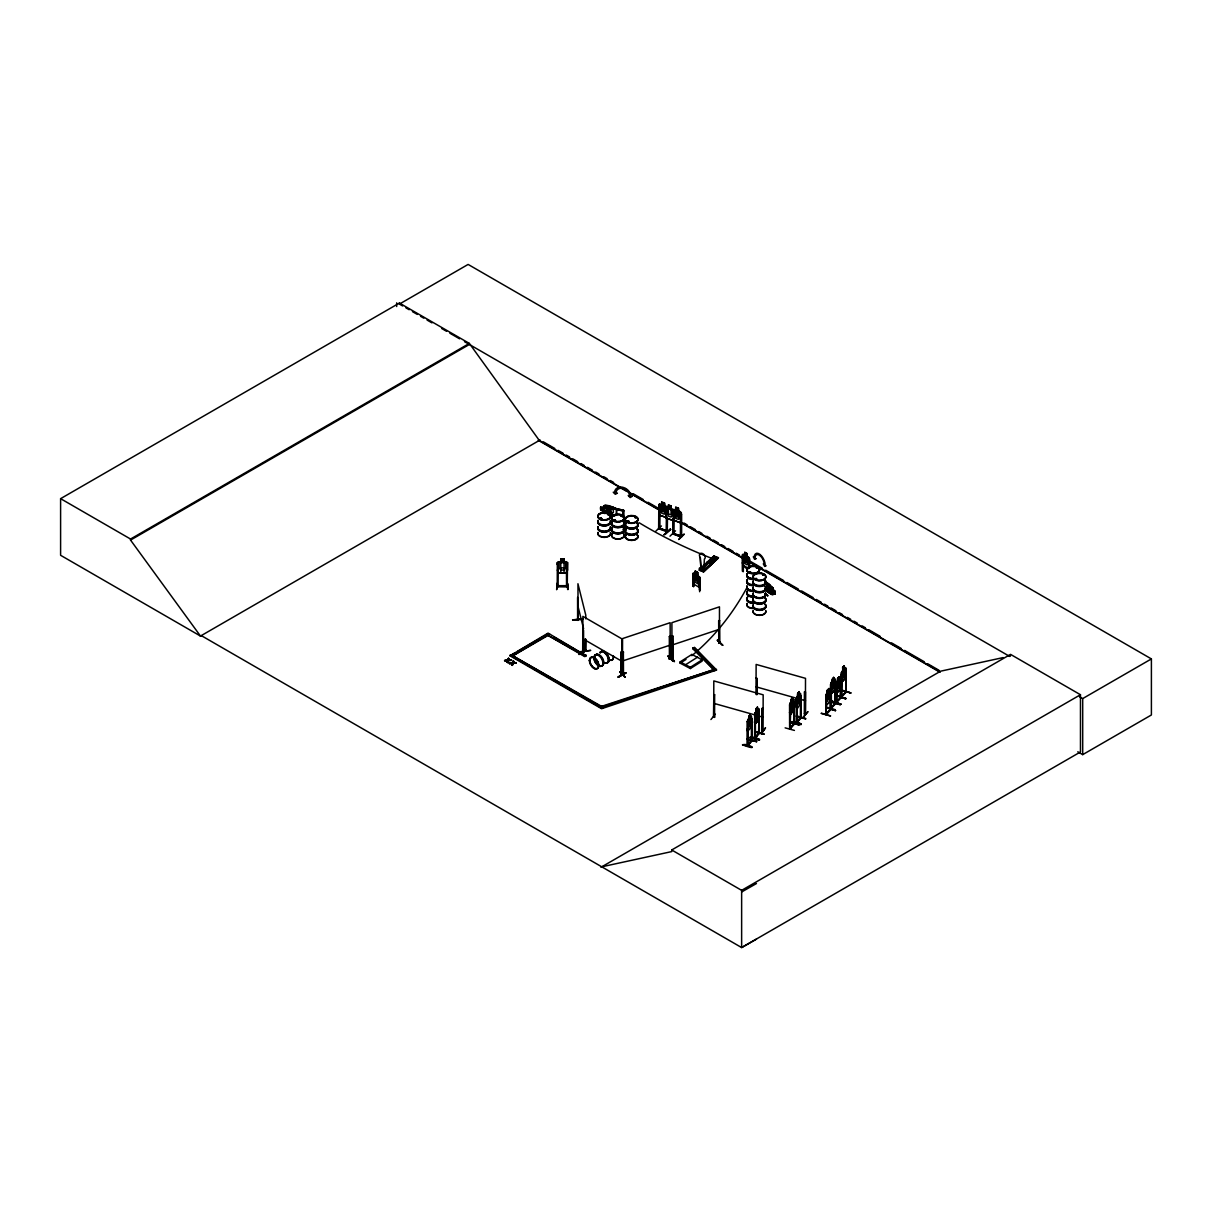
<?xml version="1.0" encoding="UTF-8"?>
<svg xmlns="http://www.w3.org/2000/svg" width="1212" height="1212" viewBox="0 0 1212 1212"><rect width="100%" height="100%" fill="white"/><g stroke="black" fill="none" stroke-linecap="round" stroke-linejoin="round"><path stroke-width="1.5" d="M826.387 713.141L826.296 714.61L826.326 697.188L826.16 714.625L831.038 709.414L830.644 692.522L830.159 709.868M841.219 697.536L836.432 702.778L836.947 701.415L836.053 701.733L840.901 697.445L836.371 701.96M845.931 691.597L845.431 691.446M842.598 670.236L841.598 696.536L845.915 691.87L841.431 697.158L846.309 691.946L845.915 669.448L845.794 692.491L845.915 691.052M623.483 510.297L607.727 506.783L623.498 510.252L623.498 517.645M622.695 510.707L622.71 509.919M607.863 506.586L607.727 507.54L623.498 511.1L622.695 509.767M623.665 518.16L623.65 510.131M577.533 619.771L578.154 620.347L577.942 583.73L585.775 615.12L585.775 618.862M577.927 619.726L578.185 619.483M667.373 507.783L666.358 506.434L659.707 504.01L658.798 504.677L658.646 528.75L658.646 527.902L659.525 529.083L659.722 506.434L658.737 506.328L659.722 506.434M658.904 527.705L659.525 528.265M658.904 528.523C685.931 537.052 642.633 522.872 667.403 530.795M672.675 533.916L681.295 537.052L681.402 512.979L680.386 511.631L673.72 509.373M672.721 533.174L673.842 533.28L672.918 532.901M672.963 511.343L673.751 511.631L673.554 534.28L673.69 533.174M680.568 536.007C660.767 529.614 688.158 537.734 680.553 536.037M758.894 733.23L758.909 709.111L758.424 719.746L755.061 723.791M793.996 707.187L793.587 710.444L790.163 714.565L793.587 710.444L794.042 707.157L793.451 710.353L790.057 714.535L789.557 712.308M747.274 729.139L747.728 731.351L751.182 727.185L751.667 723.943M800.284 704.323C802.844 694.158 797.178 714.641 796.345 706.217L796.708 708.414M702.536 567.837L701.172 568.034L702.43 567.61L702.051 570.594L702.445 567.474L701.066 568.443L702.505 567.564M701.627 568.61L701.703 567.655M835.219 686.795L834.72 690.067L830.977 694.112L834.78 690.052L834.704 678.962L833.614 680.129L834.356 685.492L833.568 688.552L832.083 690.158L831.28 688.825M845.385 678.478L845.779 667.782L845.779 692.446M749.91 737.563C754.758 735.093 769.014 744.471 749.925 737.487M759.409 739.759L750.092 737.29L759.424 739.381M785.134 727.851L794.421 730.427M742.517 744.941C747.334 742.471 761.575 751.925 742.532 744.865M742.714 744.622L751.985 747.168M791.587 722.034C796.42 719.564 810.646 729.003 791.603 721.943M791.8 721.701L801.087 723.882M821.418 713.156L830.508 715.898M835.432 710.58L825.902 707.535M826.114 706.944L835.235 709.671L835.386 710.747L826.554 707.611M826.114 707.308L835.659 710.444M831.402 701.612L831.659 700.884L831.008 702.096L840.128 704.763L840.749 704.142L831.629 700.945M845.673 698.763L836.689 695.627M836.719 695.249L845.643 698.763M840.355 704.596L831.008 701.627L840.477 704.43L840.734 703.687M845.779 698.112L845.597 698.885L836.674 695.688M845.764 698.476L836.522 695.627M601.485 518.872L600.485 518.66M601.803 518.736L600.834 517.903L600.137 518.994M614.742 515.797L607.47 514.358L608.303 514.721M608.515 514.418L607.53 514.418M608.56 514.358L607.803 514.252M614.726 521.039A6.393 3.697 0 0 1 614.726 514.645A6.393 3.697 0 0 1 624.316 517.842A6.393 3.697 0 0 1 614.726 521.039L613.53 520.327L614.787 519.781M615.226 520.054L614.363 519.721M615.378 520.615L615.226 519.933M622.195 516.342L621.786 516.054M627.21 521.675C628.043 519.842 630.407 522.978 628.361 521.054M634.982 517.297L635.952 517.524L634.982 517.751M635.633 517.691L635.921 517.615M749.592 572.428L749.046 572.473M749.758 572.2L750.289 572.261M750.455 571.791L749.228 571.973L750.713 572.215M756.394 568.004L757.485 568.004L756.788 567.458M756.576 568.034L756.939 568.019M757.485 567.837L756.621 567.61M756.364 579.442L755.561 578.624L756.652 579.215M763.515 575.245L762.681 574.973L763.727 574.806M762.969 574.973L763.105 575.109M757.394 710.035L758.136 715.231L756.046 719.958L755.273 713.459L756.091 711.671M793.163 705.838L791.072 710.565L790.3 709.232L791.072 710.565L793.163 705.838L792.466 697.733L792.527 700.672M758.136 715.216L756.015 719.943L755.303 718.625M622.468 673.827C624.771 673.357 621.907 673.796 622.65 674.826L622.559 652.192L623.544 652.101L622.741 652.374M623.635 673.675L622.468 674.645L622.559 638.572L670.13 622.71L670.266 659.025C667.873 659.54 670.69 656.419 670.403 658.949L670.13 636.345L669.327 636.618L669.418 659.252L670.403 658.904M671.812 657.949L672.978 657.783L672.236 658.116M671.812 658.767L672.978 658.601L672.13 658.919M622.559 510.055L622.695 510.616M711.232 562.126L709.247 562.55M758.924 733.018L754.637 738.502L754.682 714.383C754.834 708.02 755.121 729.609 754.637 721.807M755.167 712.883L754.531 714.368M794.39 723.155L789.618 729.079L789.557 704.96L792.481 697.733L791.072 699.536L791.042 713.323M789.663 705.02L790.179 703.43L789.557 704.99M751.743 740.562L747.228 745.895L747.168 721.746L750.092 714.535L750.137 717.459M825.842 703.096L826.417 694.173M830.462 709.974L830.493 684.522L833.72 677.402L833.674 680.311L833.614 677.372M836.053 683.841L836.613 682.25L836.098 702.627M836.795 688.068L837.598 689.416L839.083 687.81L839.871 684.75L839.871 679.599L839.083 679.538C839.81 672.145 837.977 682.189 840.219 678.22L840.734 698.127L841.052 672.902L845.249 667.448M700.112 584.957L699.188 587.29L693.582 584.048L692.946 580.821L693.673 583.987M619.877 672.13L625.165 677.311L619.908 671.736M701.203 568.019L701.884 568.367L699.536 569.685L703.218 571.019L704.733 568.473L705.066 570.049M701.263 568.034L702.187 567.292M702.081 567.58L700.854 567.534M674.448 661.01C658.161 644.905 685.962 672.978 668.206 656.071M702.445 567.807L701.733 567.989M662.888 508.54L660.722 505.359L662.51 509.161C658.646 511.237 661.949 513.918 663.115 509.994L665.585 513.57L663.691 509.616C668.66 504.934 661.888 507.783 663.1 508.676M755.303 713.474L758.924 709.111M790.103 706.157L789.982 729.215L791.118 702.278M507.601 662.176L508.358 660.343L511.449 659.949L508.358 660.813L507.601 662.631L507.025 661.828L507.601 662.631M512.328 665.373L513.07 663.07L516.176 662.676L513.07 663.54L512.328 665.373L512.343 663.131L509.298 663.146L509.858 663.934L512.449 662.737L509.298 663.146M507.722 660.01C500.556 660.267 508.813 662.343 508.464 658.222L508.449 660.434L509.04 658.555M507.722 660.479L508.464 658.222M513.191 660.949L513.767 661.752L513.191 660.949L512.449 663.206L509.298 663.615M666.433 507.07L665.479 507.616L666.297 518.145L673.039 520.554L674.023 510.752L671.115 508.782L672.508 510.237L672.508 515.388L671.084 517.069L668.418 516.085L666.994 513.358L666.994 508.207L668.418 507.813M673.039 520.554L674.023 518.175M680.417 522.766L681.295 520.342L680.417 522.766L673.705 520.327M748.652 719.08L747.683 745.956L752.107 740.729L751.092 716.095L750.092 717.292L750.031 725.715L748.652 727.351L747.91 726.018M790.3 704.081L791.042 702.278M507.025 662.297L507.616 660.404L504.571 660.888M511.752 665.024L512.343 663.6M513.767 661.282L513.176 663.161L516.176 663.146M567.489 570.004L566.322 572.806L558.399 572.822L557.353 570.004M754.94 738.002L758.591 733.154M755.424 738.078L755.409 715.641M758.591 732.927L759.394 732.502M758.56 733.699L759.454 733.26L755 738.547L755.091 715.55M759.394 733.321L759.045 710.777L758.591 733.745M790.451 728.7L789.618 728.26L793.618 723.776M793.618 724.352L794.072 701.4L794.436 723.988L793.663 724.231M748.001 745.456L747.183 745.032L751.243 740.562M751.288 740.214L751.652 740.365M751.198 741.093L751.743 739.744M752.031 740.729L751.698 718.186L751.243 741.153M800.314 717.655L796.269 722.125L797.163 722.564L797.087 700.112M800.314 717.428L801.147 716.913L800.768 718.292L800.647 693.612L799.269 694.4M801.102 717.868L800.768 695.279L800.314 718.246M839.234 676.66L837.537 678.356L836.795 682.932L836.871 702.278M579.078 654.071L586.244 650.193M582.578 652.571L583.381 652.965L582.896 629.967L583.048 652.389M583.381 652.147L582.548 651.708L583.639 652.813L583.563 630.346M833.674 677.553L832.174 679.159L831.28 683.674L831.432 708.278L825.887 714.413M830.977 709.474L831.023 685.734M834.901 703.899L835.735 703.566L831.023 707.338M834.856 704.02L835.341 681.068L835.735 703.566L830.462 709.156M840.416 697.9L840.825 678.69M841.916 695.885L841.492 696.339M556.641 589.577L557.156 583.184L556.687 589.532M655.919 531.038L661.434 525.978M675.508 530.841L669.963 536.204M840.689 704.157L831.629 701.248L840.749 704.142M747.274 745.032L747.683 744.547M796.814 722.185L796.693 723.079L801.117 717.822M600.607 509.888C601.031 502.874 598.955 513.085 603.864 510.51L604.909 512.131L610.803 513.418L613.333 512.6L613.333 510.025L610.803 508.086M603.758 512.373L604.909 513.524L603.758 512.373C599.925 500.707 610.909 506.434 616.529 508.661L616.529 515.145L613.333 515.358L616.423 515.055M613.348 507.177L604.879 505.313M616.529 508.661L616.484 515.206M622.832 510.964L622.832 514.221M622.21 514.449L623.286 514.676L622.21 514.449L622.12 515.539M622.362 515.145L621.711 515.691M623.438 515.388L622.938 516.206M623.301 529.523L625.074 526.705M623.226 529.947L625.134 527.068M623.771 530.053L625.604 527.265M600.182 518.872L600.682 517.963M601.364 518.781L601.182 517.963M601.697 518.872L600.334 519.084M613.984 519.887L613.726 520.509M614.696 520.63L614.09 520.312M614.06 520.705L615.196 520.16M627.664 521.221L627.892 521.993M749.152 571.594L748.895 572.367M749.592 571.746L750.425 571.897M755.53 578.669C753.758 580.275 758.879 579.518 756.212 578.503M762.742 574.806L763.681 575.018M677.099 513.949C678.114 510.161 681.553 512.888 677.72 514.812L679.629 518.675L677.144 515.191C675.948 519.1 672.827 516.433 676.538 514.358L674.751 510.555L677.129 513.888M711.186 562.292L709.474 562.671M758.288 709.126L758.136 710.08M793.315 699.733L793.951 724.443L793.936 699.718L792.587 700.521M713.61 716.383L714.444 717.398L713.55 717.125L713.807 694.552L714.641 694.779L714.58 716.837M714.641 694.779L713.656 694.734M715.383 714.171L710.929 719.534M714.535 716.625L713.853 716.14M756.818 678.478L755.985 678.25L756.818 678.478L756.818 694.688M756.015 722.7L755.955 708.868L757.455 707.126L757.5 710.065M756.046 708.914L757.561 707.157L756.091 708.914M756.288 709.081L757.167 708.035L756.288 710.005L757.152 708.02M757.409 710.959L756.046 712.595L757.394 710.944L757.409 716.11L756.046 717.746L757.394 716.095M762.181 708.399L763.166 708.444L762.181 708.399L762.181 730.821C765.59 730.897 760.242 729.397 763.166 730.018M754.606 731.912L764.136 734.184L754.834 731.578M763.166 730.836L762.075 730.791L763.015 731.063M762.181 730.821L762.469 729.791M765.484 727.897L761.484 733.79M761.091 733.654L765.423 727.836M791.315 699.703L792.193 698.642L791.315 700.612L792.178 698.642M792.436 701.566L791.072 703.202L792.421 701.566L792.436 706.717L791.072 708.353M805.298 714.58L804.42 714.307L804.51 691.916L805.51 691.961L805.389 714.625L805.51 678.341L756.136 664.434L755.985 694.446M789.633 722.049L799.162 724.791L789.86 722.185M794.405 723.11L793.618 723.534M804.42 713.732L805.601 713.595L804.586 713.58M807.874 711.808L803.298 717.186L807.813 711.732M748.652 716.322L750.183 714.55M756.258 709.99L757.152 708.944M755.015 712.838L758.863 709.202M747.683 722.943L747.546 745.986L747.728 744.486M747.501 738.972L756.758 741.577L747.274 738.835M792.572 697.764L791.118 699.521M791.284 700.612L792.178 699.551M799.117 694.521L799.859 699.718L797.738 704.445L796.996 697.96L797.678 693.37L799.269 691.643L797.738 693.4M797.981 693.567L798.875 692.522L797.981 694.491M800.768 717.701L796.299 722.988L796.208 698.854L797.784 696.158L797.678 693.37M796.738 697.324L800.178 693.173M791.042 708.353L792.421 706.717M793.496 710.414L789.982 714.519L789.603 712.323M796.587 716.065L805.844 718.671L796.36 715.913M796.754 721.64L796.799 722.397M842.749 670.297L842.598 667.479L844.188 665.752L844.294 668.539M832.341 680.22L833.295 678.265M831.023 683.038L834.81 678.993M841.598 674.114L841.598 681.583M837.643 678.387L839.174 676.811M828.917 688.477L829.659 696.597L827.387 701.263L826.584 694.779L827.326 690.204L829.023 688.507L827.478 690.264M837.643 681.144L836.507 682.22L840.219 678.22M836.538 685.341L836.371 702.778L836.416 685.916M840.416 681.159L841.173 680.78L840.37 698.021M841.582 682.356L845.249 678.402M841.552 682.492L845.355 678.432M836.598 693.4L840.325 689.355L840.825 686.083L840.189 689.28L836.598 693.4L835.947 691.219M826.387 705.248L830.084 701.157L826.387 705.248L825.796 702.99L826.417 705.111M821.191 713.474L830.538 715.989M841.643 695.9L845.9 691.81M835.31 704.02L835.735 702.748L835.704 703.672M830.159 708.914L835.295 703.278M841.567 690.461L850.9 692.946L841.567 689.992M557.187 585.699L567.474 585.669M557.187 586.517L567.474 586.487M566.474 586.457L566.474 585.638M700.278 557.505A3.439 2.379 47.4 0 1 700.278 553.536A3.439 2.379 47.4 0 1 704.399 555.035A3.439 2.379 47.4 0 1 704.399 558.99L703.793 569.579L700.884 568.534L700.278 557.505L701.006 568.428L703.914 569.473M715.095 556.975L700.278 570.61L699.203 568.398L701.051 567.14L700.854 569.988L702.187 570.473M699.536 569.685L701.051 567.14M714.004 555.929L702.899 566.352L714.004 555.929L718.428 557.975L703.611 571.61L702.399 571.367L717.534 557.641M703.475 566.58L713.004 557.914M703.763 566.701L715.201 556.99M704.127 566.64L714.625 556.808M703.611 571.61L705.066 568.595M702.399 571.367L717.822 557.959M703.036 571.594L718.368 557.52M703.793 571.867L718.383 557.793L703.248 571.67L698.96 570.14M557.217 586.76L557.353 562.61L560.732 561.626M557.353 562.686L558.474 561.717L566.352 561.686M658.798 504.677L659.752 504.116M664.509 503.01L665.782 512.464L664.358 514.146L661.691 513.176L660.252 510.449L660.252 505.298L661.691 504.904L661.646 501.965L664.509 503.01L664.509 505.768M666.358 506.434L667.206 507.843M672.827 509.873L675.675 509.919M678.478 511.025L681.235 513.04M681.432 536.81L680.417 536.764L680.508 514.342L681.492 514.449L681.583 536.916L672.963 533.765L673.008 532.947M681.492 514.449L680.508 514.342M666.585 530.538L666.403 531.538L666.479 516.615M670.221 528.826C661.616 537.446 661.691 536.265 670.69 529.447M670.645 529.386L665.191 534.477M673.508 534.234L673.084 533.78M678.735 539.507L684.28 534.037L678.796 539.416M665.418 507.676C669.221 508.934 668.327 502.101 668.357 507.858M672.948 509.464L666.327 507.025M666.297 518.145L665.57 507.692M719.746 642.239L718.761 642.542M719.64 643.087L718.58 643.178L719.655 643.057L719.473 620.453L718.671 620.726L718.761 643.36L719.746 643.027M790.057 727.776L790.179 728.306M790.179 729.124L794.481 723.882M621.211 516.024L621.559 516.494M629.058 521.387L627.498 521.266L628.513 521.372M796.723 723.019L796.754 700.036M692.946 573.549L693.734 572.988L699.945 577.594M557.293 585.699L567.489 585.866M557.293 586.517L567.489 586.684M841.522 697.097L841.476 674.675M826.236 714.05L830.599 709.126M680.129 661.873L691.885 654.435L702.142 659.828L702.142 661.116L690.37 668.554L680.129 663.146L680.129 661.873L690.37 667.267L690.37 668.554M680.129 663.146L686.007 659.434M685.856 664.555L697.627 657.116M690.37 667.267L702.142 659.828M718.383 557.793L714.05 556.414M693.128 574.942L693.128 586.153M699.385 578.806L700.294 579.033L699.385 578.806L699.385 590.017M583.381 652.374L583.017 651.601M582.684 652.601L582.896 616.347L621.741 638.769L621.832 674.826L620.726 674.569L621.074 652.011L621.559 675.008L620.741 673.72L621.483 674.145M625.71 673.039C602.288 685.431 641.951 664.07 618.468 677.22M618.135 677.008L625.362 672.721M201.374 635.649L200.586 636.118L60.6 555.293L60.6 498.662L399.415 303.045L469.362 343.42L539.31 440.441L660.267 510.282M399.415 303.045L399.415 304.091L468.12 264.428L1151.4 658.919L1151.4 714.974L1082.695 754.637L1077.786 751.788M60.6 498.662L130.548 539.037L469.362 343.42M756.47 939.118L741.638 947.572L201.283 635.603L200.48 636.058L130.548 540.082L469.362 344.466M200.48 636.058L540.097 439.986M692.703 647.905L714.762 670.66L692.703 648.602L694.446 647.329L716.504 670.084L601.606 708.717L509.964 655.813L548.082 633.103L586.199 655.813L584.79 656.631L548.082 635.436L584.79 655.934L586.199 655.116M509.964 655.813L514.585 653.147M517.766 651.314L548.082 633.8L549.506 633.921L512.797 655.813L549.506 634.618M695.324 573.821L695.324 571.064L697.718 572.443L697.642 575.245L700.112 577.548L700.294 590.244M697.642 572.488L695.249 571.11M700.021 577.594L700.051 590.395M744.774 552.369L747.243 553.702L747.092 556.566L748.289 558.171L748.289 563.322L747.092 564.837L744.865 563.55L743.668 560.656L744.865 552.324L744.865 555.081M747.243 553.702L744.865 552.505M743.335 556.581L742.426 556.338L743.335 556.581L743.335 571.519M748.713 557.399L749.637 558.823L749.637 566.231M748.895 567.549L749.152 559.929M749.804 560.308L748.895 560.08M743.214 565.262C740.85 557.111 743.941 570.852 748.758 568.367M509.964 655.116L601.606 708.02L603.015 707.202L511.388 654.995M600.97 867.277L940.588 671.19L1003.157 657.586M601.758 866.807L671.706 851.597L671.706 849.976L1010.52 654.359L1080.468 694.734L1080.468 751.955L741.638 947.572L741.638 890.35L1080.468 694.734M1010.52 655.98L1009.732 656.449L464.484 341.648M1079.453 696.703L1082.695 698.582L1151.4 658.919M741.638 891.987L756.47 883.533M560.838 561.777L559.156 562.701L559.156 567.852L560.838 570.049L564.004 570.049L565.686 567.852L565.686 562.701L564.004 561.777M669.388 658.98L670.13 658.767M671.827 658.707L672.933 658.677L672.705 636.042L671.902 636.3L671.993 658.934L671.902 622.68L719.473 606.833L719.428 642.86M672.827 658.692L672.705 636.042M719.64 642.269L718.761 642.769M764.817 581.487L769.681 585.335L764.817 582.245M764.817 588.956L769.681 592.819L764.817 589.714M764.908 594.092L767.969 595.728L764.908 593.638M766.484 582.457L773.014 588.002L766.575 582.411M773.014 589.789L768.196 585.154L766.499 585.32L766.499 587.896L768.196 590.486L775.135 594.062L775.135 591.304L772.923 589.835L774.983 591.395M775.135 591.304L775.044 594.107M621.574 515.736L621.211 516.342M755.349 578.715L756.288 578.503M763.105 730.26L762.257 730.063M670.312 636.512L669.327 636.618M672.084 636.482L672.887 636.209M718.671 620.726L719.655 620.635M672.918 660.919L668.206 656.086M717.549 640.194L722.746 645.329L717.171 640.269M669.463 658.449L670.403 658.131L669.327 658.222M622.559 674.614L623.635 674.523L622.741 674.796M718.701 642.239L719.564 642.027M622.559 660.995L670.13 645.132M671.902 645.102L719.473 629.255M692.703 648.602L694.446 648.026L716.504 670.084M603.015 707.202L601.94 706.232L713.762 669.66M601.94 706.944L711.989 670.251M716.504 669.388L602.94 707.247L601.94 706.232M713.944 716.943L714.732 717.201L713.701 716.943L713.807 680.917L763.166 694.824L763.06 731.109L762.893 730.245M628.361 522.024L627.301 521.721M669.63 658.389L669.509 659.207M672.66 658.419L672.796 657.616M718.898 643.33L718.852 620.908M695.324 571.064L694.128 579.381L695.324 582.275L697.551 583.563L698.748 582.048L697.551 572.534M667.357 531.068L667.267 531.901L667.464 518.6M681.25 537.067L681.295 536.28M508.449 659.964L511.449 659.949M504.571 660.419L511.449 660.419M516.176 662.676L513.176 662.691L513.07 663.54M567.367 585.669L567.261 586.744L567.489 562.595L564.11 561.626M577.594 597.395L577.685 620.392L577.73 597.925M582.851 618.832L572.579 619.847L582.851 619.287M572.64 620.044L582.836 619.135M585.441 650.435L585.441 651.253L585.29 639.042M585.775 639.542L585.366 651.147M580.548 651.662L590.729 650.374L580.609 651.995M608.288 514.433L614.863 515.615M756.061 578.488L755.167 579.169M582.82 652.344L583.517 652.707M620.998 674.387L621.074 652.011M623.453 673.493L623.483 674.584L623.362 651.92M767.59 595.834L764.954 593.956M558.217 564.095L557.293 564.095L558.217 564.095L558.111 586.79L558.217 585.699M566.443 564.065L567.367 564.262L566.443 564.065L566.549 586.714M567.443 583.608L568.08 589.547L567.443 583.139M560.838 572.822L560.732 558.868L564.11 558.868L564.05 572.822M560.732 558.929L564.11 558.929M560.838 562.701L564.004 562.701M560.838 567.852L564.004 567.852M566.322 572.746L558.399 572.746L557.459 562.641M672.993 661.282L667.797 656.162M844.143 668.66L844.931 668.721L844.143 676.932L842.658 678.538L841.855 677.19M623.635 510.919L604.909 506.798L603.864 507.934L600.697 507.237M600.607 507.131L603.894 507.873L603.894 505.949M600.743 509.752L603.894 510.449L603.894 512.297M623.301 515.918L620.817 515.554L623.195 516.07M609.606 515.206L613.12 515.979M609.485 515.403L612.984 516.176M622.938 526.22L626.165 526.932M622.953 526.538L626.346 527.099M622.938 526.69L626.134 527.402M614.681 519.721L615.514 520.327M710.702 561.777L709.247 562.792M804.51 691.916L805.344 692.143M757.455 709.884L757.394 707.278M798.966 724.973L789.679 722.397M758.909 716.504L758.56 719.822L755.091 723.943L758.56 719.822L754.955 723.912L754.531 721.701L755.167 723.822M754.652 731.79L763.893 734.017M756.136 686.856L796.693 698.279M800.208 699.263L805.51 700.763M796.299 706.293L796.254 698.839M796.39 716.262L805.601 718.989M713.807 703.339L754.349 714.762M759.651 716.247L763.166 717.246M751.092 716.095L747.122 721.761M751.561 716.519L751.213 727.23M747.228 729.2L747.637 731.321M747.319 739.184L756.576 741.789M842.598 667.479L844.294 665.782L844.234 668.691M841.613 690.31L850.93 692.976M827.326 690.204L827.478 693.022M830.538 691.991L831.084 694.143M825.842 695.688L826.296 694.067L830.553 690.628M830.538 707.869L831.356 708.278L831.387 707.384M567.534 583.533L567.61 589.486M711.505 558.247L715.868 560.111L711.505 558.247A360.676 248.187 11.2 0 1 639.088 522.705M700.718 567.655L702.051 568.14M675.72 507.343L678.387 508.313M673.781 520.266L680.341 522.66M667.267 531.856L658.737 528.75L658.934 506.146M666.433 518.024L672.978 520.433M805.601 714.413L804.662 714.156L804.662 691.734M666.524 531.659L666.676 516.448M585.911 650.071L579.078 654.541M399.415 304.091L402.672 305.969M405.929 307.848L409.186 309.727M412.428 311.605L417.307 314.423M420.564 316.302L423.821 318.18M427.078 320.059L431.957 322.877M441.713 328.513L446.592 331.33M449.849 333.209L459.606 338.83M748.758 557.429L743.229 554.142L742.395 554.732L742.426 571.291M543.37 441.865L554.808 448.47M558.081 450.364L562.989 453.197M566.246 455.076L569.519 456.969M572.791 458.848L577.7 461.681M580.972 463.575L584.229 465.469M587.502 467.347L592.41 470.18M595.683 472.074L598.94 473.953M603.849 476.786L607.121 478.679M610.393 480.558L613.651 482.452M625.104 489.057L628.361 490.936M633.27 493.769L643.087 499.435M647.981 502.268L657.798 507.934M683.947 523.023L687.219 524.917M690.492 526.811L695.385 529.629M698.657 531.523L701.93 533.416M706.823 536.234L710.096 538.128M713.368 540.022L718.277 542.855M721.549 544.733L724.806 546.627M728.079 548.506L732.987 551.339M736.26 553.233L739.517 555.111M750.97 561.717L762.409 568.322M765.681 570.216L783.664 580.593M786.921 582.487L798.375 589.093M801.632 590.971L813.085 597.592M816.343 599.47L821.251 602.303M824.524 604.197L827.796 606.076M831.068 607.969L835.962 610.803M839.234 612.681L842.507 614.575M847.4 617.408L850.672 619.287M853.945 621.18L857.217 623.059M862.126 625.892L865.383 627.786M868.656 629.664L880.094 636.285M891.547 642.89L901.349 648.541M904.622 650.435L924.241 661.752M927.498 663.646L938.952 670.251M679.887 521.599L743.638 558.414M750.167 562.186L939.785 671.66M538.234 440.289L626.801 491.421M630.073 493.314L657.949 509.404M682.553 523.614L741.592 557.702M749.789 562.429L940.027 672.266M743.123 565.307L748.819 568.504M695.415 573.958L692.84 573.488L692.87 586.305M582.896 638.769L621.741 661.191M554.293 637.391L586.199 655.813M514.661 656.889L603.015 707.899M671.706 849.976L741.638 890.35M765.09 581.351L769.681 584.578M765.09 582.108L769.681 585.335M765.09 588.835L769.681 592.062M765.09 589.593L769.681 592.819M772.226 594.653C756.303 581.821 779.452 605.288 772.953 587.987M567.549 562.762L566.352 561.792M717.549 640.178L722.746 645.314M619.938 671.721L625.165 677.311M711.202 562.186L709.55 561.52L709.081 562.641M748.683 557.475L749.561 567.928M694.885 573.655L699.385 586.729M577.942 606.151L583.608 628.831M1082.695 698.582L1082.695 754.637M838.81 677.523L837.856 679.477L837.856 678.553M835.219 679.402L835.219 704.066M825.887 695.658L825.842 714.535M799.162 691.613L799.223 694.552M769.408 584.714L769.408 585.472M769.408 592.183L769.408 592.941M762.333 708.217L762.227 730.912M756.97 678.296L756.97 694.491M750.031 714.686L750.031 717.443M743.077 556.717L743.077 571.67M742.547 554.778L742.683 571.14M700.703 567.019L700.718 570.11M699.642 584.26L699.642 591.729M693.779 575.321L693.779 586.532M693.537 575.473L693.537 586.684M691.885 654.435L691.885 655.707M680.705 514.161L680.826 536.598M673.751 511.631L673.645 534.265M672.963 518.827L672.827 534.007L672.766 518.994M671.084 508.798L671.175 505.98L668.266 504.98L671.024 506.086L671.024 508.843M661.752 502.086L661.752 504.843M659.525 506.616L659.616 529.068M623.286 514.676L623.195 517.357M585.638 639.012L585.638 650.632M567.549 562.671L567.549 570.17M396.672 302.833L396.672 306.545M130.548 539.037L130.548 540.082M746.925 587.638A385.386 280.911 62.5 0 1 692.84 654.874M637.239 529.356A6.514 3.757 0 0 1 631.603 534.992A6.514 3.757 0 0 1 625.968 529.356M637.148 529.75A6.408 3.697 0 0 1 631.603 535.295A6.408 3.697 0 0 1 626.059 529.75M637.148 534.568A6.393 3.697 0 0 1 631.603 540.113A6.393 3.697 0 0 1 626.059 534.568M637.179 534.719A6.439 3.712 0 0 1 631.603 540.279A6.439 3.712 0 0 1 626.028 534.719M637.148 534.916A6.408 3.697 0 0 1 631.603 540.461A6.408 3.697 0 0 1 626.059 534.916M637.239 523.16A6.514 3.757 0 0 1 631.603 528.811A6.514 3.757 0 0 1 625.968 523.16M637.164 528.705A6.424 3.712 0 0 1 631.603 534.265A6.424 3.712 0 0 1 626.043 528.705M637.148 523.554A6.408 3.697 0 0 1 631.603 529.114A6.408 3.697 0 0 1 626.059 523.554M637.239 529.038A6.514 3.757 0 0 1 631.603 534.674A6.514 3.757 0 0 1 625.968 529.038M637.239 522.842A6.514 3.757 0 0 1 631.603 528.493A6.514 3.757 0 0 1 625.968 522.842M637.148 522.523A6.408 3.697 0 0 1 631.603 528.068A6.408 3.697 0 0 1 626.059 522.523M623.559 528.008A6.514 3.757 0 0 1 617.923 533.659A6.514 3.757 0 0 1 612.287 528.008M623.483 528.402A6.408 3.697 0 0 1 617.923 533.962A6.408 3.697 0 0 1 612.378 528.402M623.498 533.356A6.439 3.712 0 0 1 617.923 538.931A6.439 3.712 0 0 1 612.348 533.356M623.483 533.583A6.424 3.712 0 0 1 617.923 539.143A6.424 3.712 0 0 1 612.363 533.583M623.559 521.827A6.514 3.757 0 0 1 617.923 527.462A6.514 3.757 0 0 1 612.287 521.827M623.483 527.356A6.424 3.712 0 0 1 617.923 532.932A6.424 3.712 0 0 1 612.363 527.356M623.483 522.22A6.408 3.697 0 0 1 617.923 527.765A6.408 3.697 0 0 1 612.378 522.22M623.559 527.69A6.514 3.757 0 0 1 617.923 533.341A6.514 3.757 0 0 1 612.287 527.69M623.559 521.508A6.514 3.757 0 0 1 617.923 527.144A6.514 3.757 0 0 1 612.287 521.508M623.483 521.175A6.424 3.712 0 0 1 617.923 526.735A6.424 3.712 0 0 1 612.363 521.175M610.439 532.371A6.408 3.697 0 0 1 604.243 537.037A6.408 3.697 0 0 1 598.046 532.371M610.439 521.357A6.424 3.712 0 0 1 604.243 526.023A6.424 3.712 0 0 1 598.031 521.357M610.439 520.327A6.424 3.712 0 0 1 604.243 524.993A6.424 3.712 0 0 1 598.031 520.327M610.439 527.553A6.408 3.697 0 0 1 604.243 532.204A6.408 3.697 0 0 1 598.046 527.553M610.53 527.175A6.514 3.757 0 0 1 604.243 531.901A6.514 3.757 0 0 1 597.955 527.175M610.53 526.856A6.514 3.757 0 0 1 604.243 531.583A6.514 3.757 0 0 1 597.955 526.856M610.439 526.508A6.424 3.712 0 0 1 604.243 531.174A6.424 3.712 0 0 1 598.031 526.508M610.53 520.978A6.514 3.757 0 0 1 604.243 525.72A6.514 3.757 0 0 1 597.955 520.978M610.53 520.66A6.514 3.757 0 0 1 604.243 525.402A6.514 3.757 0 0 1 597.955 520.66M610.439 532.735A6.424 3.712 0 0 1 604.243 537.416A6.424 3.712 0 0 1 598.031 532.735M765.681 593.047A6.439 3.712 0 0 1 759.454 597.728A6.439 3.712 0 0 1 753.243 593.047M765.666 581.896A6.424 3.712 0 0 1 759.454 586.563A6.424 3.712 0 0 1 753.258 581.896M765.666 580.851A6.424 3.712 0 0 1 759.454 585.517A6.424 3.712 0 0 1 753.258 580.851M765.666 588.078A6.424 3.712 0 0 1 759.454 592.744A6.424 3.712 0 0 1 753.258 588.078M765.105 586.79A6.514 3.757 0 0 1 760.303 592.41A6.514 3.757 0 0 1 753.167 587.699M765.105 586.472A6.514 3.757 0 0 1 760.303 592.092A6.514 3.757 0 0 1 753.167 587.381M765.666 587.032A6.424 3.712 0 0 1 759.454 591.714A6.424 3.712 0 0 1 753.258 587.032M765.105 580.609A6.514 3.757 0 0 1 760.303 586.214A6.514 3.757 0 0 1 753.167 581.518M765.105 580.29A6.514 3.757 0 0 1 760.303 585.896A6.514 3.757 0 0 1 753.167 581.199M765.666 593.259A6.424 3.712 0 0 1 759.454 597.925A6.424 3.712 0 0 1 753.258 593.259M765.62 593.835A6.378 3.681 0 0 1 759.454 598.47A6.378 3.681 0 0 1 753.288 593.835M765.636 610.53A6.393 3.697 0 0 1 759.454 615.181A6.393 3.697 0 0 1 753.273 610.53M765.681 593.501A6.439 3.712 0 0 1 759.454 598.183A6.439 3.712 0 0 1 753.243 593.501M765.666 599.531A6.424 3.712 0 0 1 759.454 604.197A6.424 3.712 0 0 1 753.258 599.531M765.666 598.486A6.424 3.712 0 0 1 759.454 603.152A6.424 3.712 0 0 1 753.258 598.486M765.666 605.712A6.424 3.712 0 0 1 759.454 610.378A6.424 3.712 0 0 1 753.258 605.712M765.105 604.424A6.514 3.757 0 0 1 760.303 610.045A6.514 3.757 0 0 1 753.167 605.333M765.105 604.106A6.514 3.757 0 0 1 760.303 609.727A6.514 3.757 0 0 1 753.167 605.015M765.651 604.682A6.408 3.697 0 0 1 759.454 609.333A6.408 3.697 0 0 1 753.273 604.682M765.105 598.243A6.514 3.757 0 0 1 760.303 603.849A6.514 3.757 0 0 1 753.167 599.152M765.105 597.925A6.514 3.757 0 0 1 760.303 603.531A6.514 3.757 0 0 1 753.167 598.834M765.681 610.681A6.439 3.712 0 0 1 759.454 615.363A6.439 3.712 0 0 1 753.243 610.681M753.167 585.396A6.514 3.757 0 0 1 747.516 579.745M753.167 590.532A6.393 3.697 0 0 1 746.986 585.881M753.167 579.2A6.514 3.757 0 0 1 747.516 573.564M753.167 585.078A6.514 3.757 0 0 1 747.516 579.427M753.167 578.881A6.514 3.757 0 0 1 747.516 573.246M753.167 579.503A6.408 3.697 0 0 1 746.971 574.852M753.167 578.472A6.408 3.697 0 0 1 746.971 573.806M753.167 585.699A6.424 3.712 0 0 1 746.956 581.033M753.167 584.669A6.424 3.712 0 0 1 746.956 579.987M753.167 590.911A6.424 3.712 0 0 1 746.956 586.244M753.167 603.031A6.514 3.757 0 0 1 747.516 597.38M753.167 591.426A6.378 3.681 0 0 1 747.001 586.79M753.167 608.166A6.393 3.697 0 0 1 746.986 603.515M753.167 591.153A6.439 3.712 0 0 1 746.94 586.472M753.167 596.834A6.514 3.757 0 0 1 747.516 591.198M753.167 602.712A6.514 3.757 0 0 1 747.516 597.062M753.167 596.516A6.514 3.757 0 0 1 747.516 590.88M753.167 597.137A6.408 3.697 0 0 1 746.971 592.486M753.167 596.107A6.408 3.697 0 0 1 746.971 591.441M753.167 603.334A6.424 3.712 0 0 1 746.956 598.667M753.167 602.303A6.424 3.712 0 0 1 746.956 597.622M753.167 608.53A6.408 3.697 0 0 1 746.971 603.864M600.273 653.056A6.424 3.712 60 0 1 607.879 655.101A6.424 3.712 60 0 1 605.833 662.706M594.547 656.283A6.514 3.757 60 0 1 602.243 658.343A6.514 3.757 60 0 1 600.182 666.055M598.986 665.539A6.514 3.757 60 0 1 594.38 657.571M599.304 665.297A6.424 3.712 60 0 1 594.759 657.419M594.91 656.162A6.424 3.712 60 0 1 602.061 657.48A6.424 3.712 60 0 1 601.576 665.903M594.259 656.434A6.514 3.757 60 0 1 601.682 658.025A6.514 3.757 60 0 1 600.667 666.327A6.514 3.757 60 0 1 594.107 657.722M594.016 656.677A6.424 3.712 60 0 1 601.319 658.237A6.424 3.712 60 0 1 600.319 666.433A6.424 3.712 60 0 1 593.865 657.949M599.834 652.571A6.424 3.712 60 0 1 607.363 656.359A6.424 3.712 60 0 1 604.939 663.222M613.196 655.707A6.393 3.697 60 0 1 610 660.267M600.364 652.177A6.514 3.757 60 0 1 608 656.01A6.514 3.757 60 0 1 605.545 662.964M600.091 652.329A6.514 3.757 60 0 1 607.727 656.162A6.514 3.757 60 0 1 605.258 663.115M613.363 655.647A6.439 3.712 60 0 1 610.136 660.222M767.287 588.729L769.847 589.441L772.271 592.91L770.332 589.244C773.529 590.38 772.408 586.669 769.832 588.29L767.317 584.669L769.378 588.517L767.287 588.729M612.393 509.055L609.257 510.328L612.333 513.388L608.591 510.737L604.909 511.54L607.848 509.979L604.955 507.07L608.56 509.585L612.393 509.055M755.637 713.277L756.561 715.338L755.591 719.761L756.849 715.565L758.121 716.731L757.167 714.595L758.076 710.338L756.879 714.307L755.637 713.277M790.663 703.884L791.587 705.945L790.618 710.383L791.875 706.187L793.148 707.338L792.193 705.202L793.102 700.945L791.906 704.929L790.663 703.884M748.243 720.67L749.183 722.731L748.198 727.17L749.486 722.973L750.758 724.14L749.789 721.988L750.728 717.746L749.501 721.716L748.243 720.67M797.314 697.764L798.253 699.824L797.284 704.248L798.557 700.066L799.844 701.218L798.875 699.082L799.799 694.824L798.572 698.794L797.314 697.764M826.932 694.582L827.932 696.673L826.887 701.081L828.25 696.915L829.629 698.097L828.599 695.93L829.614 691.794L828.281 695.658L826.932 694.582M831.629 683.477L832.629 685.568L831.583 689.976L832.947 685.81L834.326 686.992L833.295 684.825L834.295 680.599L832.977 684.553L831.629 683.477M837.144 682.735L838.143 684.81L837.098 689.219L838.462 685.068L839.84 686.25L838.81 684.083L839.825 679.947L838.492 683.795L837.144 682.735M842.188 671.857L843.204 673.933L842.143 678.341L843.522 674.175L844.9 675.372L843.855 673.205L844.855 668.979L843.552 672.918L842.188 671.857M758.97 716.58L758.47 719.792L758.924 716.504M830.508 697.9L830.114 701.203L830.614 697.93M748.168 564.307L746.092 560.535L744.789 562.444L743.986 561.898L745.577 559.626L744.092 555.611L746.047 559.277C746.986 555.702 749.667 558.611 746.577 560.217L748.168 564.307M793.572 699.324L790.088 703.46L793.572 699.324M679.811 517.66L678.387 519.357L675.72 518.388L674.281 515.661L674.281 510.51L675.72 510.1L675.675 507.161L678.538 508.207L679.811 517.66M749.789 715.428L748.91 717.398L749.789 715.428M750.031 718.352L748.652 719.989L748.652 725.14L750.031 723.503L750.031 718.352M799.117 695.446L797.738 697.082L797.738 702.233L799.117 700.597L799.117 695.446M843.87 666.645L842.916 668.6L843.87 666.645M844.143 669.585L842.658 671.19L842.658 676.326L844.143 674.72L844.143 669.585M833.568 681.205L832.083 682.81L832.083 687.962L833.568 686.356L833.568 681.205M828.599 689.37L827.644 691.325L828.599 689.37M839.083 680.462L837.598 682.068L837.598 687.219L839.083 685.613L839.083 680.462M828.872 692.31L827.387 693.915L827.387 699.066L828.872 697.461L828.872 692.31M658.798 512.07L659.616 515.191L666.388 517.569L659.676 515.13L658.798 512.07M632.088 496.375L630.149 497.587L628.21 495.526L629.558 495.814A7.227 5.515 33.5 0 0 622.801 488.436A7.227 5.515 33.5 0 0 616.06 492.845L617.393 493.148L615.317 494.314L613.257 492.223L614.59 492.526A8.651 6.605 33.5 0 1 622.665 487.239A8.651 6.605 33.5 0 1 630.755 496.087L632.088 496.375M755.955 558.656L754.621 559.353L753.303 556.793L754.212 557.429A8.651 4.484 64.6 0 1 759.712 554.232A8.651 4.484 64.6 0 1 765.196 565.156L766.105 565.792L764.696 566.428L763.302 563.807L764.211 564.444A7.227 3.742 64.6 0 0 759.621 555.323A7.227 3.742 64.6 0 0 755.031 558.005L755.955 558.656M563.428 559.474L561.414 559.474L561.414 560.398L563.428 560.398L563.428 559.474M610.803 509.464L604.909 508.176L604.909 510.752L610.803 512.04L610.803 509.464M602.288 508.055L601.228 507.813L601.228 509.479L602.288 509.707L602.288 508.055M716.868 558.899L712.505 557.323L716.868 558.899M714.368 561.201L710.005 559.626L714.368 561.201M713.02 562.429L708.656 560.853L713.02 562.429M711.52 563.822L707.157 562.247L711.52 563.822M663.873 503.404L662.161 502.783L663.873 504.328L663.873 503.404M677.902 508.601L676.19 507.979L677.902 509.525L677.902 508.601M664.358 506.798L661.691 505.828L661.691 510.979L664.358 511.949L664.358 506.798M678.387 511.994L675.72 511.025L675.72 516.176L678.387 517.145L678.387 511.994M670.6 506.313L668.903 505.692L670.6 507.237L670.6 506.313M671.084 509.707L668.418 508.722L668.418 513.873L671.084 514.858L671.084 509.707M746.698 554.035L745.259 553.202L746.698 554.944L746.698 554.035M747.092 557.475L744.865 556.187L744.865 561.338L747.092 562.626L747.092 557.475M697.158 572.761L695.733 571.928L697.158 573.685L697.158 572.761M697.551 576.215L695.324 574.927L695.324 580.078L697.551 581.366L697.551 576.215M772.15 589.365L768.196 586.532L768.196 589.108L772.15 591.941L772.15 589.365M774.62 591.592L773.923 591.092L774.62 593.244L774.62 591.592M628.392 522.372A6.408 3.697 0 0 0 638.012 519.175A6.408 3.697 0 0 0 628.392 515.964A6.408 3.697 0 0 0 628.392 522.372M628.392 522.917A6.408 3.697 0 0 0 638.012 519.706A6.408 3.697 0 0 0 628.392 516.509A6.408 3.697 0 0 0 628.392 522.917M628.392 522.599A6.439 3.712 0 0 0 638.042 519.387A6.439 3.712 0 0 0 628.392 516.16A6.439 3.712 0 0 0 628.392 522.599M614.726 521.569A6.408 3.697 0 0 0 624.332 518.372A6.408 3.697 0 0 0 614.726 515.161A6.408 3.697 0 0 0 614.726 521.569M614.711 521.251A6.439 3.712 0 0 0 624.362 518.039A6.439 3.712 0 0 0 614.711 514.827A6.439 3.712 0 0 0 614.711 521.251M601.031 519.297A6.424 3.712 0 0 0 610.666 516.085A6.424 3.712 0 0 0 601.031 512.873A6.424 3.712 0 0 0 601.031 519.297M601.046 519.812A6.378 3.681 0 0 0 610.621 516.615A6.378 3.681 0 0 0 601.046 513.433A6.378 3.681 0 0 0 601.046 519.812M601.016 519.524A6.439 3.712 0 0 0 610.681 516.297A6.439 3.712 0 0 0 601.016 513.085A6.439 3.712 0 0 0 601.016 519.524M756.243 579.851A6.439 3.712 0 0 0 765.893 576.639A6.439 3.712 0 0 0 756.243 573.428A6.439 3.712 0 0 0 756.243 579.851M756.273 580.336A6.378 3.681 0 0 0 765.848 577.154A6.378 3.681 0 0 0 756.273 573.958A6.378 3.681 0 0 0 756.273 580.336M756.243 580.063A6.439 3.712 0 0 0 765.893 576.851A6.439 3.712 0 0 0 756.243 573.624A6.439 3.712 0 0 0 756.243 580.063M749.955 572.791A6.424 3.712 0 0 0 759.591 569.579A6.424 3.712 0 0 0 749.955 566.352A6.424 3.712 0 0 0 749.955 572.791M749.955 573.321A6.393 3.697 0 0 0 759.56 570.125A6.393 3.697 0 0 0 749.955 566.913A6.393 3.697 0 0 0 749.955 573.321M749.94 573.018A6.439 3.712 0 0 0 759.591 569.807A6.439 3.712 0 0 0 749.94 566.58A6.439 3.712 0 0 0 749.94 573.018M589.365 660.54A6.424 3.712 60 0 0 596.168 669.024A6.424 3.712 60 0 0 596.168 659.934A6.424 3.712 60 0 0 589.365 660.54M589.85 660.282A6.393 3.697 60 0 0 596.637 668.721A6.393 3.697 60 0 0 596.637 659.676A6.393 3.697 60 0 0 589.85 660.282M589.547 660.419A6.439 3.712 60 0 0 596.38 668.918A6.439 3.712 60 0 0 596.38 659.813A6.439 3.712 60 0 0 589.547 660.419"/></g></svg>
